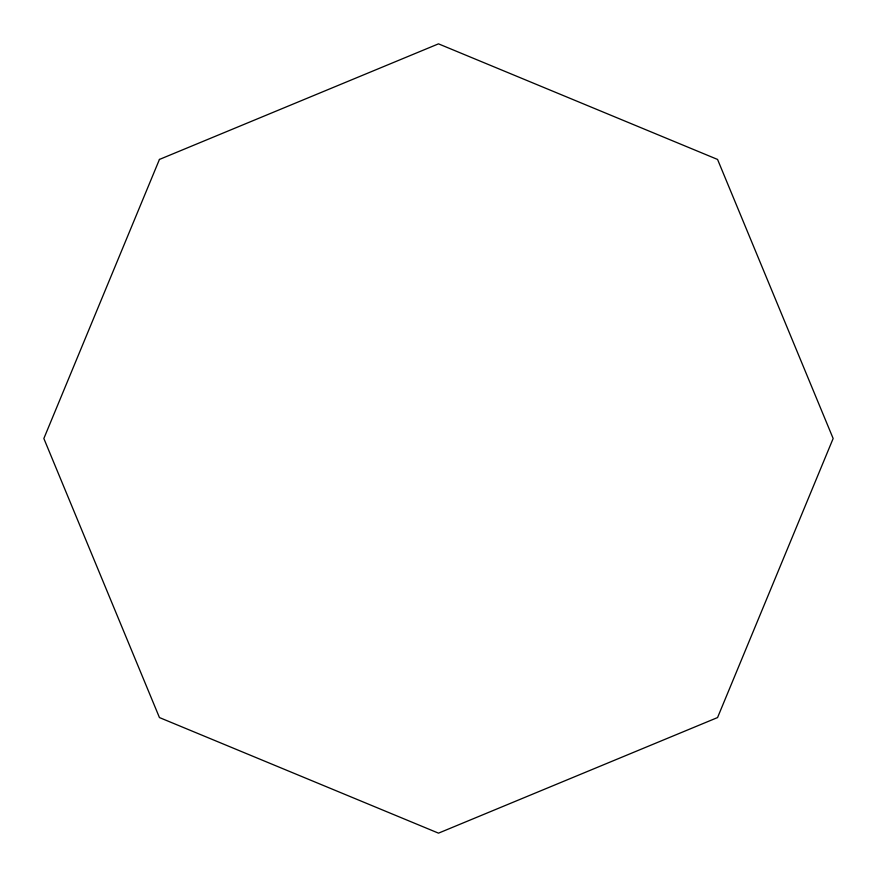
<?xml version="1.0" encoding="UTF-8"?>
<svg xmlns="http://www.w3.org/2000/svg" width="877" height="877" viewBox="0 0 877 877"><rect width="100%" height="100%" fill="white"/><g stroke="black" fill="none" stroke-linecap="round" stroke-linejoin="round"><path stroke-width="1.32" d="M159.439 159.439L43.85 438.5L159.439 717.561L438.5 833.15L717.561 717.561L833.15 438.5L717.561 159.439L438.5 43.85L159.439 159.439"/></g></svg>
